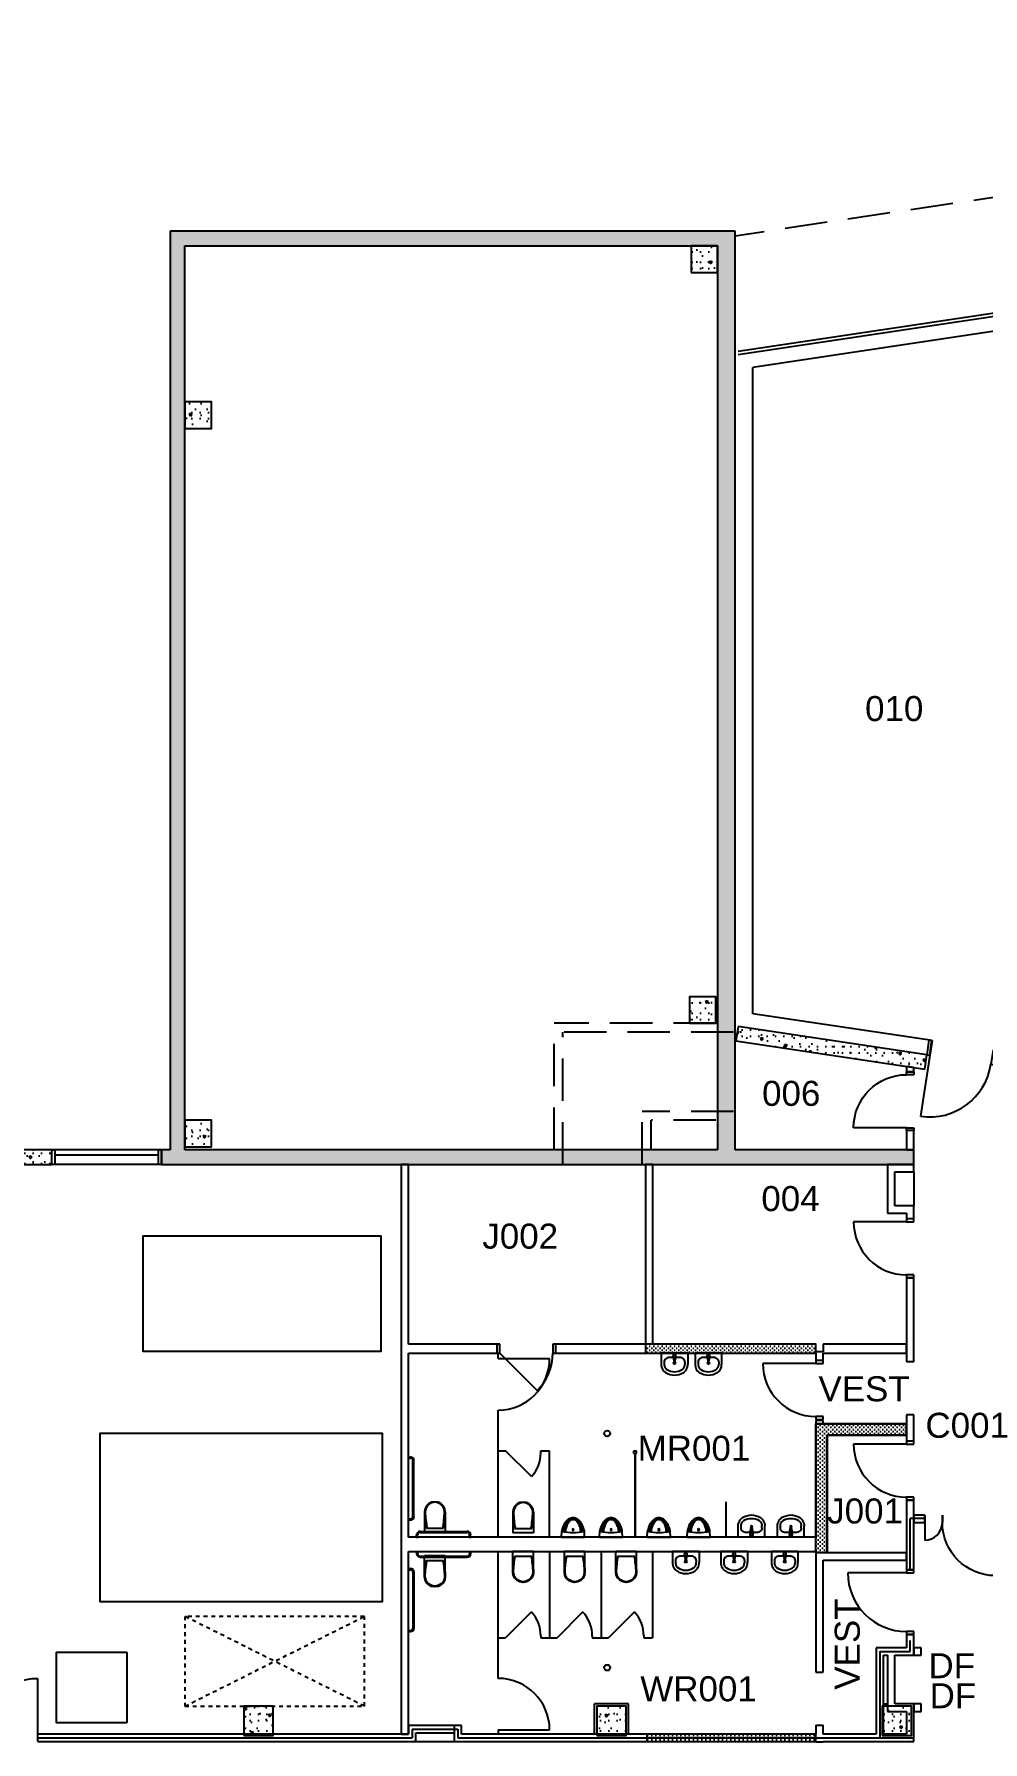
# Model space of a CAD drawing. Header units: inches. Extents: x 304 to 2516, y 181 to 1989.
# Drawn here: x 1123 to 1768, y 829 to 1989 of the extents above; entities that cross this region are included whole.
import ezdxf

# ---------------------------------------------------------------- set-up
doc = ezdxf.new("R2010")
doc.units = ezdxf.units.IN
doc.header["$MEASUREMENT"] = 0
for name, pattern in [('DASHED', [43.2, 28.8, -14.4]), ('HIDDEN', [5.333333, 2.666667, -2.666667]), ('HIDDEN2', [18, 12, -6])]:
    doc.linetypes.add(name, pattern=pattern)
for name, color, linetype in [('A-CLNG-OTLN', 6, 'Continuous'), ('A-DOOR', 4, 'Continuous'), ('A-FLOR-TPTN-NEW', 7, 'Continuous'), ('A-GLAZ', 3, 'Continuous'), ('A-PFLR-NOTE', 3, 'Continuous'), ('A-WALL', 5, 'Continuous'), ('A-WALL-JAMB', 6, 'Continuous'), ('A-WALL-NEW', 7, 'Continuous'), ('A-WALL-PATT', 1, 'Continuous'), ('M-PAD', 7, 'Continuous'), ('P-P FIXT-EXIST', 7, 'Continuous'), ('P-P FIXT-NEW', 7, 'Continuous'), ('P-SANR-EQPM', 5, 'Continuous'), ('S-COLS', 6, 'Continuous')]:
    doc.layers.add(name, color=color, linetype=linetype)
doc.styles.get("Standard").update_dxf_attribs({"font": 'ARIAL.TTF'})
doc.linetypes.add('1 HR RATED', pattern='A,0,[1,PS-01.Shx,S=0.091429,R=0,X=0,Y=0],-14.4,0', length=14.4)
pattern_1 = [(45, (0, 0), (-1.4142136, 1.4142136), [0, -2])]
pattern_2 = [(45, (0, 0), (-20.8303, 20.8303), [1.84252, -15.16535]), (45, (-4.402, 16.428), (-20.8303, 20.8303), [1.84252, -15.16535]), (105, (0, 0), (28.45473, 7.62442), [1.84252, -15.16535]), (105, (12.026, 12.026), (28.45473, 7.62442), [1.84252, -15.16535]), (165, (1.303, 1.303), (7.62442, 28.45473), [1.84252, -15.16535]), (165, (13.33, 13.33), (7.62442, 28.45473), [1.84252, -15.16535]), (45, (-2.0044, 2.0044), (-4.008794, 4.008794), [0, -5.669291, 0, -8.503937]), (90, (-3e-16, 4.009), (-5.669291, 0), [0, -4.251969, 0, -7.086614])]

# ---------------------------------------------------------------- blocks, each defined once
blk = doc.blocks.new('D1 Metal_82')
at = {"color": 0, "linetype": 'ByBlock'}
for p, q in [((18, 0), (18, 36)), ((-18, 0), (-18, -5)), ((-18, -5), (-18, 0)), ((18, 0), (18, -5)), ((18, -5), (18, 0))]:
    blk.add_line(p, q, dxfattribs=at)
blk.add_arc((18, 0), 36, 90, 180, dxfattribs=at)
blk = doc.blocks.new('D1 Metal_83')
at = {"color": 0, "linetype": 'ByBlock'}
for p, q in [((6, 0), (6, 12)), ((-6, 0), (-6, -5)), ((-6, -5), (-6, 0)), ((6, 0), (6, -5)), ((6, -5), (6, 0))]:
    blk.add_line(p, q, dxfattribs=at)
blk.add_arc((6, 0), 12, 90, 180, dxfattribs=at)
blk = doc.blocks.new('Urinal 2 Symb_14')
at = {"layer": 'P-P FIXT-EXIST', "color": 0, "linetype": 'ByBlock'}
for p, q in [((0, 15.7), (3.9, 15.5)), ((0, 15.7), (0, 0)), ((0, 0), (3.9, 0.2))]:
    blk.add_line(p, q, dxfattribs=at)
for points in [[(3.9, 15.5), (3.6, 13.6), (3.3, 11.7), (3.1, 9.8), (3.1, 7.9), (3.1, 5.9), (3.3, 4), (3.6, 2.1), (3.9, 0.2)], [(9.1, 11.5), (8.5, 11.8), (7.8, 12.1), (7.1, 12.4), (6.4, 12.6), (5.7, 12.8), (5, 13), (4.2, 13.1), (3.5, 13.2)], [(9, 12.6), (8.4, 12.9), (7.7, 13.2), (7.1, 13.5), (6.4, 13.7), (5.7, 13.9), (5.1, 14.1), (4.4, 14.3), (3.7, 14.5)], [(9.5, 13.4), (8.9, 13.8), (8.2, 14.2), (7.5, 14.5), (6.8, 14.8), (6.1, 15), (5.4, 15.2), (4.7, 15.4), (3.9, 15.5)], [(11.7, 10.4), (11.4, 10.8), (11.1, 11.1), (10.7, 11.4), (10.4, 11.6), (10.1, 11.9), (9.7, 12.1), (9.4, 12.4), (9, 12.6)], [(12.3, 10.5), (12.1, 10.9), (11.8, 11.4), (11.4, 11.8), (11.1, 12.1), (10.7, 12.5), (10.4, 12.8), (10, 13.1), (9.5, 13.4)], [(3.5, 2.5), (4.2, 2.6), (5, 2.8), (5.7, 2.9), (6.4, 3.1), (7.1, 3.4), (7.8, 3.6), (8.5, 3.9), (9.1, 4.3)], [(3.7, 1.3), (4.4, 1.5), (5.1, 1.6), (5.7, 1.8), (6.4, 2), (7.1, 2.3), (7.7, 2.6), (8.4, 2.8), (9, 3.2)], [(3.9, 0.2), (4.7, 0.3), (5.4, 0.5), (6.1, 0.7), (6.8, 1), (7.5, 1.3), (8.2, 1.6), (8.9, 2), (9.5, 2.4)], [(9, 3.2), (9.4, 3.4), (9.7, 3.6), (10.1, 3.9), (10.4, 4.1), (10.7, 4.4), (11.1, 4.7), (11.4, 5), (11.7, 5.3)], [(11.5, 9.5), (11.2, 9.8), (11, 10.1), (10.7, 10.4), (10.4, 10.6), (10.1, 10.9), (9.8, 11.1), (9.5, 11.3), (9.1, 11.5)], [(9.1, 4.3), (9.5, 4.5), (9.8, 4.7), (10.1, 4.9), (10.4, 5.1), (10.7, 5.4), (11, 5.7), (11.2, 6), (11.5, 6.3)], [(9.5, 2.4), (10, 2.6), (10.4, 2.9), (10.7, 3.3), (11.1, 3.6), (11.4, 4), (11.8, 4.4), (12.1, 4.8), (12.3, 5.2)], [(11.5, 6.3), (11.6, 6.7), (11.8, 7), (11.8, 7.5), (11.9, 7.9), (11.8, 8.3), (11.8, 8.7), (11.6, 9.1), (11.5, 9.5)], [(11.7, 5.3), (12, 5.9), (12.2, 6.5), (12.4, 7.2), (12.4, 7.9), (12.4, 8.6), (12.2, 9.2), (12, 9.9), (11.7, 10.4)], [(12.3, 5.2), (12.6, 5.9), (12.8, 6.5), (13, 7.2), (13, 7.9), (13, 8.6), (12.8, 9.2), (12.6, 9.9), (12.3, 10.5)]]:
    blk.add_lwpolyline(points, dxfattribs=at)
blk.add_lwpolyline([(5, 8.4), (4.7, 8.3), (4.5, 7.9), (4.7, 7.5), (5, 7.3), (5.4, 7.5), (5.5, 7.9), (5.4, 8.3)], close=True, dxfattribs=at)
blk = doc.blocks.new('WC 1 Symb_792')
at = {"layer": 'P-P FIXT-EXIST', "color": 0, "linetype": 'ByBlock'}
for p, q in [((0, 0), (0, 14)), ((14.1, 14), (0, 14)), ((3.1, 12.8), (3.1, 1.2)), ((14.1, 0), (0, 0))]:
    blk.add_line(p, q, dxfattribs=at)
for points in [[(14.1, 14), (12.7, 14), (11.3, 13.9), (10, 13.8), (8.6, 13.7), (7.2, 13.5), (5.8, 13.3), (4.4, 13.1), (3.1, 12.8)], [(14.1, 13.5), (12.7, 13.5), (11.3, 13.4), (10, 13.3), (8.6, 13.2), (7.2, 13), (5.8, 12.8), (4.4, 12.6), (3.1, 12.3)], [(14, 0.5), (16, 0.7), (17.8, 1.7), (19.3, 3.1), (20.2, 4.9), (20.6, 7), (20.2, 9), (19.3, 10.8), (17.9, 12.3), (16.1, 13.2), (14.1, 13.5)], [(14.1, 0), (16.2, 0.3), (18.2, 1.3), (19.7, 2.9), (20.7, 4.8), (21, 7), (20.7, 9.2), (19.7, 11.1), (18.2, 12.7), (16.2, 13.7), (14.1, 14)], [(3.1, 1.7), (4.4, 1.4), (5.8, 1.2), (7.2, 1), (8.6, 0.8), (10, 0.7), (11.3, 0.6), (12.7, 0.5), (14.1, 0.5)], [(3.1, 1.2), (4.4, 0.9), (5.8, 0.7), (7.2, 0.5), (8.6, 0.3), (10, 0.2), (11.3, 0.1), (12.7, 0), (14.1, 0)]]:
    blk.add_lwpolyline(points, dxfattribs=at)
blk = doc.blocks.new('WC 1 Symb_829')
at = {"layer": 'P-P FIXT-EXIST', "color": 0, "linetype": 'ByBlock'}
for p, q in [((0, 0), (0, 14)), ((14.1, 14), (0, 14)), ((3.1, 12.8), (3.1, 1.2)), ((14.1, 0), (0, 0))]:
    blk.add_line(p, q, dxfattribs=at)
for points in [[(14.1, 14), (12.7, 14), (11.3, 13.9), (10, 13.8), (8.6, 13.7), (7.2, 13.5), (5.8, 13.3), (4.4, 13.1), (3.1, 12.8)], [(14.1, 13.5), (12.7, 13.5), (11.3, 13.4), (10, 13.3), (8.6, 13.2), (7.2, 13), (5.8, 12.8), (4.4, 12.6), (3.1, 12.3)], [(14, 0.5), (16, 0.7), (17.8, 1.7), (19.3, 3.1), (20.2, 4.9), (20.6, 7), (20.2, 9), (19.3, 10.8), (17.9, 12.3), (16.1, 13.2), (14.1, 13.5)], [(14.1, 0), (16.2, 0.3), (18.2, 1.3), (19.7, 2.9), (20.7, 4.8), (21, 7), (20.7, 9.2), (19.7, 11.1), (18.2, 12.7), (16.2, 13.7), (14.1, 14)], [(3.1, 1.7), (4.4, 1.4), (5.8, 1.2), (7.2, 1), (8.6, 0.8), (10, 0.7), (11.3, 0.6), (12.7, 0.5), (14.1, 0.5)], [(3.1, 1.2), (4.4, 0.9), (5.8, 0.7), (7.2, 0.5), (8.6, 0.3), (10, 0.2), (11.3, 0.1), (12.7, 0), (14.1, 0)]]:
    blk.add_lwpolyline(points, dxfattribs=at)
blk = doc.blocks.new('Basin 01_837')
at = {"layer": 'P-P FIXT-EXIST', "color": 0, "linetype": 'ByBlock'}
for p, q in [((0, 15), (0, 7.4)), ((18, 15), (0, 15)), ((5.4, 11.9), (5.4, 11.9)), ((12.6, 11.9), (5.4, 11.9)), ((8.1, 13.2), (8.1, 13.4)), ((8.2, 11.6), (8.1, 13.2)), ((8.5, 12.3), (9.5, 12.3)), ((8.5, 11.7), (8.5, 12.3)), ((8.5, 12.3), (9.5, 12.3)), ((9.5, 12.3), (9.5, 11.7)), ((9.8, 11.6), (9.9, 13.2)), ((9.9, 13.2), (9.9, 13.4)), ((18, 15), (18, 7.4)), ((2, 8.9), (2, 7.4)), ((8.3, 11.3), (8.6, 9.2)), ((9.4, 9.2), (9.7, 11.3)), ((16, 8.9), (16, 7.4))]:
    blk.add_line(p, q, dxfattribs=at)
for points in [[(5.4, 11.9), (4.8, 11.9), (4.1, 11.7), (3.5, 11.4), (3, 11), (2.5, 10.6), (2.2, 10.1), (2, 9.5), (2, 8.9)], [(16, 8.9), (16, 9.5), (15.8, 10.1), (15.5, 10.6), (15, 11), (14.5, 11.4), (13.9, 11.7), (13.2, 11.9), (12.6, 11.9)], [(0, 7.4), (0, 6.5), (0.2, 5.7), (0.4, 4.9), (0.8, 4.1), (1.2, 3.4), (1.7, 2.8), (2.2, 2.3), (2.8, 1.8)], [(2, 7.4), (2, 6.8), (2.1, 6.3), (2.2, 5.8), (2.4, 5.3), (2.7, 4.9), (3, 4.5), (3.4, 4.1), (3.8, 3.8)], [(2.8, 1.8), (4.3, 1), (5.8, 0.5), (7.4, 0.1), (9, 0), (10.6, 0.1), (12.2, 0.5), (13.7, 1), (15.2, 1.8)], [(3.8, 3.8), (5, 3.1), (6.3, 2.7), (7.6, 2.4), (9, 2.3), (10.4, 2.4), (11.7, 2.7), (13, 3.1), (14.2, 3.8)], [(14.2, 3.8), (14.6, 4.1), (15, 4.5), (15.3, 4.9), (15.6, 5.3), (15.8, 5.8), (15.9, 6.3), (16, 6.8), (16, 7.4)], [(15.2, 1.8), (15.8, 2.3), (16.3, 2.8), (16.8, 3.4), (17.2, 4.1), (17.6, 4.9), (17.8, 5.7), (18, 6.5), (18, 7.4)]]:
    blk.add_lwpolyline(points, dxfattribs=at)
blk.add_circle((9, 8.1), 0.689, dxfattribs=at)
for centre, radius, start, end in [((9, 13.3), 0.984, 339.2856, 200.7144), ((9, 13.3), 0.946, 7.8374, 171.8967), ((9, 11.8), 0.83, 185.1696, 354.8304), ((9, 11.7), 0.83, 185.1696, 354.8304), ((9, 11.7), 0.535, 180, 0), ((9, 9.2), 0.44, 187.1389, 352.8611)]:
    blk.add_arc(centre, radius, start, end, dxfattribs=at)
blk = doc.blocks.new('Basin 01_839')
at = {"layer": 'P-P FIXT-EXIST', "color": 0, "linetype": 'ByBlock'}
for p, q in [((0, 15), (0, 7.4)), ((18, 15), (0, 15)), ((5.4, 11.9), (5.4, 11.9)), ((12.6, 11.9), (5.4, 11.9)), ((8.1, 13.2), (8.1, 13.4)), ((8.2, 11.6), (8.1, 13.2)), ((8.5, 12.3), (9.5, 12.3)), ((8.5, 11.7), (8.5, 12.3)), ((8.5, 12.3), (9.5, 12.3)), ((9.5, 12.3), (9.5, 11.7)), ((9.8, 11.6), (9.9, 13.2)), ((9.9, 13.2), (9.9, 13.4)), ((18, 15), (18, 7.4)), ((2, 8.9), (2, 7.4)), ((8.3, 11.3), (8.6, 9.2)), ((9.4, 9.2), (9.7, 11.3)), ((16, 8.9), (16, 7.4))]:
    blk.add_line(p, q, dxfattribs=at)
for points in [[(5.4, 11.9), (4.8, 11.9), (4.1, 11.7), (3.5, 11.4), (3, 11), (2.5, 10.6), (2.2, 10.1), (2, 9.5), (2, 8.9)], [(16, 8.9), (16, 9.5), (15.8, 10.1), (15.5, 10.6), (15, 11), (14.5, 11.4), (13.9, 11.7), (13.2, 11.9), (12.6, 11.9)], [(0, 7.4), (0, 6.5), (0.2, 5.7), (0.4, 4.9), (0.8, 4.1), (1.2, 3.4), (1.7, 2.8), (2.2, 2.3), (2.8, 1.8)], [(2, 7.4), (2, 6.8), (2.1, 6.3), (2.2, 5.8), (2.4, 5.3), (2.7, 4.9), (3, 4.5), (3.4, 4.1), (3.8, 3.8)], [(2.8, 1.8), (4.3, 1), (5.8, 0.5), (7.4, 0.1), (9, 0), (10.6, 0.1), (12.2, 0.5), (13.7, 1), (15.2, 1.8)], [(3.8, 3.8), (5, 3.1), (6.3, 2.7), (7.6, 2.4), (9, 2.3), (10.4, 2.4), (11.7, 2.7), (13, 3.1), (14.2, 3.8)], [(14.2, 3.8), (14.6, 4.1), (15, 4.5), (15.3, 4.9), (15.6, 5.3), (15.8, 5.8), (15.9, 6.3), (16, 6.8), (16, 7.4)], [(15.2, 1.8), (15.8, 2.3), (16.3, 2.8), (16.8, 3.4), (17.2, 4.1), (17.6, 4.9), (17.8, 5.7), (18, 6.5), (18, 7.4)]]:
    blk.add_lwpolyline(points, dxfattribs=at)
blk.add_circle((9, 8.1), 0.689, dxfattribs=at)
for centre, radius, start, end in [((9, 13.3), 0.984, 339.2856, 200.7144), ((9, 13.3), 0.946, 7.8374, 171.8967), ((9, 11.8), 0.83, 185.1696, 354.8304), ((9, 11.7), 0.83, 185.1696, 354.8304), ((9, 11.7), 0.535, 180, 0), ((9, 9.2), 0.44, 187.1389, 352.8611)]:
    blk.add_arc(centre, radius, start, end, dxfattribs=at)
blk = doc.blocks.new('D2 Metal_8')
at = {"color": 0, "linetype": 'Continuous'}
for p, q in [((-38, 0), (-38, 38)), ((38, 0), (38, 38))]:
    blk.add_line(p, q, dxfattribs=at)
for centre, start, end in [((-38, 0), 0, 90), ((38, 0), 90, 180)]:
    blk.add_arc(centre, 38, start, end, dxfattribs=at)
blk = doc.blocks.new('D1 Metal_41')
at = {"color": 0, "linetype": 'Continuous'}
for p, q in [((18, 0), (18, 36)), ((-18, 0), (-20, 0)), ((-20, 0), (-20, -5)), ((-18, -5), (-18, 0)), ((20, 0), (18, 0)), ((18, 0), (18, -5)), ((20, -5), (20, 0)), ((-20, -5), (-18, -5)), ((18, -5), (20, -5))]:
    blk.add_line(p, q, dxfattribs=at)
blk.add_arc((18, 0), 36, 90, 180, dxfattribs=at)
blk = doc.blocks.new('D1 Metal_43')
at = {"color": 0, "linetype": 'ByBlock'}
for p, q in [((21, 0), (21, 42)), ((-21, 0), (-23, 0)), ((-23, 0), (-23, -10)), ((-21, -10), (-21, 0)), ((23, 0), (21, 0)), ((21, 0), (21, -10)), ((23, -10), (23, 0)), ((-23, -10), (-21, -10)), ((21, -10), (23, -10))]:
    blk.add_line(p, q, dxfattribs=at)
blk.add_arc((21, 0), 42, 90, 180, dxfattribs=at)
blk = doc.blocks.new('D1 Metal_206')
at = {"color": 0, "linetype": 'ByBlock'}
for p, q in [((18, 0), (-7.5, 25.5)), ((-18, 0), (-20, 0)), ((-20, 0), (-20, -6)), ((-18, -6), (-18, 0)), ((20, 0), (18, 0)), ((18, 0), (18, -6)), ((20, -6), (20, 0)), ((-20, -6), (-18, -6)), ((18, -6), (20, -6))]:
    blk.add_line(p, q, dxfattribs=at)
blk.add_arc((18, 0), 36, 135, 180, dxfattribs=at)
blk = doc.blocks.new('D1 Metal_208')
at = {"color": 0, "linetype": 'Continuous'}
for p, q in [((18, 0), (18, 36)), ((-18, 0), (-20, 0)), ((-20, 0), (-20, -5)), ((-18, -5), (-18, 0)), ((20, 0), (18, 0)), ((18, 0), (18, -5)), ((20, -5), (20, 0)), ((-20, -5), (-18, -5)), ((18, -5), (20, -5))]:
    blk.add_line(p, q, dxfattribs=at)
blk.add_arc((18, 0), 36, 90, 180, dxfattribs=at)
blk = doc.blocks.new('D1 Metal_341')
at = {"color": 0, "linetype": 'Continuous'}
for p, q in [((18, 0), (18, 36)), ((-18, 0), (-20, 0)), ((-20, 0), (-20, -5)), ((-18, -5), (-18, 0)), ((20, 0), (18, 0)), ((18, 0), (18, -5)), ((20, -5), (20, 0)), ((-20, -5), (-18, -5)), ((18, -5), (20, -5))]:
    blk.add_line(p, q, dxfattribs=at)
blk.add_arc((18, 0), 36, 90, 180, dxfattribs=at)
blk = doc.blocks.new('D1 Metal_343')
at = {"color": 0, "linetype": 'Continuous'}
for p, q in [((18, 0), (18, 36)), ((-18, 0), (-20, 0)), ((-20, 0), (-20, -5)), ((-18, -5), (-18, 0)), ((20, 0), (18, 0)), ((18, 0), (18, -5)), ((20, -5), (20, 0)), ((-20, -5), (-18, -5)), ((18, -5), (20, -5))]:
    blk.add_line(p, q, dxfattribs=at)
blk.add_arc((18, 0), 36, 90, 180, dxfattribs=at)
blk = doc.blocks.new('D1 Metal_224')
at = {"color": 0, "linetype": 'ByBlock'}
for p, q in [((20, 0), (20, 40)), ((-20, 0), (-22, 0)), ((-22, 0), (-22, -5)), ((-20, -5), (-20, 0)), ((22, 0), (20, 0)), ((20, 0), (20, -5)), ((22, -5), (22, 0)), ((-22, -5), (-20, -5)), ((20, -5), (22, -5))]:
    blk.add_line(p, q, dxfattribs=at)
blk.add_arc((20, 0), 40, 90, 180, dxfattribs=at)

msp = doc.modelspace()

# ---------------------------------------------------------------- hatches: boundary and pattern name
at = {"layer": 'A-WALL-PATT'}
h = msp.add_hatch(dxfattribs=at)
h.set_pattern_fill('LIGHTWEIGHT_CONCRETE', color=256, style=0, pattern_type=2)
h.set_pattern_definition(pattern_2)
h.paths.add_polyline_path([(1215.6, 1854.8), (1215.6, 1230.8), (1225.6, 1230.8), (1225.6, 1844.8)], flags=0)
h = msp.add_hatch(dxfattribs=at)
h.set_pattern_fill('LIGHTWEIGHT_CONCRETE', color=256, style=0, pattern_type=2)
h.set_pattern_definition(pattern_2)
h.paths.add_polyline_path([(1599.6, 1854.8), (1215.6, 1854.8), (1225.6, 1844.8), (1587.6, 1844.8)], flags=0)
h = msp.add_hatch(dxfattribs=at)
h.set_pattern_fill('LIGHTWEIGHT_CONCRETE', color=256, style=0, pattern_type=2)
h.set_pattern_definition(pattern_2)
h.paths.add_polyline_path([(1599.6, 1230.8), (1599.6, 1854.8), (1587.6, 1844.8), (1587.6, 1230.8)], flags=0)
h = msp.add_hatch(dxfattribs=at)
h.set_pattern_fill('LIGHTWEIGHT_CONCRETE', color=256, style=0, pattern_type=2)
h.set_pattern_definition(pattern_2)
h.paths.add_polyline_path([(1600.1, 1304.7), (1728.4, 1285.5), (1729.9, 1295.4), (1601.6, 1314.6)], flags=0)
h = msp.add_hatch(dxfattribs=at)
h.set_pattern_fill('LIGHTWEIGHT_CONCRETE', color=256, style=0, pattern_type=2)
h.set_pattern_definition(pattern_2)
h.paths.add_polyline_path([(1093.6, 1230.8), (1093.6, 1220.8), (1135.1, 1220.8), (1135.1, 1230.8)], flags=0)
h = msp.add_hatch(dxfattribs=at)
h.set_pattern_fill('LIGHTWEIGHT_CONCRETE', color=256, style=0, pattern_type=2)
h.set_pattern_definition(pattern_2)
h.paths.add_polyline_path([(1209.6, 1230.8), (1209.6, 1220.8), (1721.1, 1220.8), (1721.1, 1230.8)], flags=0)
h = msp.add_hatch(dxfattribs=at)
h.set_pattern_fill('45_', color=256, style=0, pattern_type=2)
h.set_pattern_definition(pattern_1)
h.paths.add_polyline_path([(1539.6, 1092.7), (1654.4, 1092.7), (1654.4, 1095.9), (1654.4, 1098.7), (1539.6, 1098.7), (1538.9, 1098.7), (1538.7, 1098.7), (1538.7, 1092.7), (1538.9, 1092.7)])
h = msp.add_hatch(dxfattribs=at)
h.set_pattern_fill('45_', color=256, style=0, pattern_type=2)
h.set_pattern_definition(pattern_1)
h.paths.add_polyline_path([(1662.1, 956.9), (1654.4, 956.9), (1654.4, 1044.7), (1716.1, 1044.7), (1716.1, 1036.9), (1662.1, 1036.9)])
h = msp.add_hatch(dxfattribs=at)
h.set_pattern_fill('45_', color=256, style=0, pattern_type=2)
h.set_pattern_definition(pattern_1)
h.paths.add_polyline_path([(1539.6, 833.7), (1539.6, 828.7), (1654.4, 828.7), (1654.4, 833.7)])
at = {"layer": 'S-COLS'}
h = msp.add_hatch(dxfattribs=at)
h.set_pattern_fill('LIGHTWEIGHT_CONCRETE', color=256, style=0, pattern_type=2)
h.set_pattern_definition(pattern_2)
h.paths.add_polyline_path([(1569.6, 1826.8), (1587.6, 1826.8), (1587.6, 1844.8), (1569.6, 1844.8)], flags=0)
h = msp.add_hatch(dxfattribs=at)
h.set_pattern_fill('LIGHTWEIGHT_CONCRETE', color=256, style=0, pattern_type=2)
h.set_pattern_definition(pattern_2)
h.paths.add_polyline_path([(1225.6, 1720.8), (1243.6, 1720.8), (1243.6, 1738.8), (1225.6, 1738.8)], flags=0)
h = msp.add_hatch(dxfattribs=at)
h.set_pattern_fill('LIGHTWEIGHT_CONCRETE', color=256, style=0, pattern_type=2)
h.set_pattern_definition(pattern_2)
h.paths.add_polyline_path([(1568.5, 1316.8), (1586.5, 1316.8), (1586.5, 1334.8), (1568.5, 1334.8)], flags=0)
h = msp.add_hatch(dxfattribs=at)
h.set_pattern_fill('LIGHTWEIGHT_CONCRETE', color=256, style=0, pattern_type=2)
h.set_pattern_definition(pattern_2)
h.paths.add_polyline_path([(1225.6, 1232.8), (1243.6, 1232.8), (1243.6, 1250.8), (1225.6, 1250.8)], flags=0)
h = msp.add_hatch(dxfattribs=at)
h.set_pattern_fill('LIGHTWEIGHT_CONCRETE', color=256, style=0, pattern_type=2)
h.set_pattern_definition(pattern_2)
h.paths.add_polyline_path([(1265.6, 832.8), (1285.6, 832.8), (1285.6, 852.8), (1265.6, 852.8)], flags=0)
h = msp.add_hatch(dxfattribs=at)
h.set_pattern_fill('LIGHTWEIGHT_CONCRETE', color=256, style=0, pattern_type=2)
h.set_pattern_definition(pattern_2)
h.paths.add_polyline_path([(1505.6, 832.8), (1525.6, 832.8), (1525.6, 852.8), (1505.6, 852.8)], flags=0)
h = msp.add_hatch(dxfattribs=at)
h.set_pattern_fill('LIGHTWEIGHT_CONCRETE', color=256, style=0, pattern_type=2)
h.set_pattern_definition(pattern_2)
h.paths.add_polyline_path([(1699.5, 832.8), (1719.5, 832.8), (1719.5, 852.8), (1699.5, 852.8)], flags=0)

# ---------------------------------------------------------------- linework, layer by layer
at = {"layer": 'A-CLNG-OTLN', "linetype": 'DASHED'}
msp.add_line((2516.5, 1988.7), (1599.6, 1851.5), dxfattribs=at)
at = {"layer": 'A-CLNG-OTLN', "linetype": 'Continuous'}
for p, q in [((1721.1, 1215.8), (1721.1, 1192.8)), ((1382.5, 828.7), (1408.5, 828.7))]:
    msp.add_line(p, q, dxfattribs=at)
at = {"layer": 'A-DOOR', "linetype": 'Continuous'}
msp.add_line((1125.6, 828.7), (1125.6, 833.7), dxfattribs=at)
at = {"layer": 'A-FLOR-TPTN-NEW', "linetype": 'ByBlock'}
for p, q in [((1377.5, 1020.9), (1377.5, 1022.4)), ((1377.5, 978.9), (1377.5, 980.4)), ((1382.7, 967.7), (1384.2, 967.7)), ((1418.7, 967.7), (1420.2, 967.7)), ((1382.7, 957.9), (1384.2, 957.9)), ((1418.7, 957.9), (1420.2, 957.9)), ((1377.5, 946.7), (1377.5, 945.1)), ((1377.5, 904.7), (1377.5, 903.1))]:
    msp.add_line(p, q, dxfattribs=at)
at = {"layer": 'A-GLAZ', "linetype": 'Continuous'}
for p, q in [((1209.6, 1230.8), (1135.1, 1230.8)), ((1209.6, 1220.8), (1135.1, 1220.8)), ((1137.1, 1227.3), (1207.6, 1227.3))]:
    msp.add_line(p, q, dxfattribs=at)
at = {"layer": 'A-WALL', "linetype": 'Continuous'}
for p, q in [((2304.1, 1878), (1601.6, 1773)), ((2302.5, 1875.8), (1601.6, 1770.9)), ((2294.1, 1864.4), (1611.6, 1762.3)), ((1599.6, 1854.8), (1215.6, 1854.8)), ((1225.6, 1230.8), (1225.6, 1844.8)), ((1587.6, 1844.8), (1587.6, 1230.8)), ((1599.6, 1230.8), (1599.6, 1854.8)), ((1611.6, 1323.2), (1611.6, 1762.3)), ((1733.4, 1305), (1611.6, 1323.2)), ((1601.6, 1314.6), (1600.1, 1304.7)), ((1729.9, 1295.4), (1601.6, 1314.6)), ((1600.1, 1304.7), (1728.4, 1285.5)), ((1733.4, 1305), (1731.9, 1295.1)), ((1728.4, 1285.5), (1729.9, 1295.4)), ((1721.1, 1286.6), (1716.1, 1287.4)), ((1716.1, 1287.4), (1716.1, 1283.8)), ((1721.1, 1283.8), (1716.1, 1283.8)), ((1721.1, 1283.8), (1721.1, 1286.6)), ((1721.1, 1243.8), (1716.1, 1243.8)), ((1716.1, 1243.8), (1716.1, 1230.8)), ((1721.1, 1230.8), (1721.1, 1243.8)), ((1135.1, 1230.8), (1093.6, 1230.8)), ((1135.1, 1220.8), (1135.1, 1230.8)), ((1209.6, 1220.8), (1209.6, 1230.8)), ((1215.6, 1230.8), (1209.6, 1230.8)), ((1587.6, 1230.8), (1225.6, 1230.8)), ((1721.1, 1230.8), (1599.6, 1230.8)), ((1716.1, 1230.8), (1721.1, 1230.8)), ((1721.1, 1220.8), (1721.1, 1230.8)), ((1093.6, 1220.8), (1135.1, 1220.8)), ((1209.6, 1220.8), (1721.1, 1220.8)), ((1372.5, 1220.8), (1372.5, 833.7)), ((1377.5, 1220.8), (1372.5, 1220.8)), ((1377.5, 1098.7), (1377.5, 1220.8)), ((1543.7, 1220.8), (1538.7, 1220.8)), ((1538.7, 1220.8), (1538.7, 1098.7)), ((1543.7, 1098.7), (1543.7, 1220.8)), ((1721.1, 1220.8), (1703.1, 1220.8)), ((1703.1, 1220.8), (1703.1, 1187.8)), ((1721.1, 1215.8), (1721.1, 1220.8)), ((1708.1, 1215.8), (1721.1, 1215.8)), ((1708.1, 1192.8), (1708.1, 1215.8)), ((1703.1, 1187.8), (1716.1, 1187.8)), ((1716.1, 1192.8), (1708.1, 1192.8)), ((1721.1, 1192.8), (1716.1, 1192.8)), ((1716.1, 1187.8), (1716.1, 1183.8)), ((1721.1, 1183.8), (1716.1, 1183.8)), ((1721.1, 1183.8), (1721.1, 1192.8)), ((1721.1, 1143.8), (1716.1, 1143.8)), ((1716.1, 1143.8), (1716.1, 1086.8)), ((1721.1, 1086.8), (1721.1, 1143.8)), ((1437.6, 1098.7), (1377.5, 1098.7)), ((1377.5, 967.7), (1377.5, 1092.7)), ((1377.5, 1092.7), (1437.6, 1092.7)), ((1538.7, 1098.7), (1477.6, 1098.7)), ((1477.6, 1092.7), (1654.4, 1092.7)), ((1654.4, 1098.7), (1543.7, 1098.7)), ((1654.4, 1093.5), (1654.4, 1098.7)), ((1659.4, 1093.5), (1654.4, 1093.5)), ((1654.4, 1092.7), (1654.4, 1087.6)), ((1716.1, 1098.7), (1659.4, 1098.7)), ((1659.4, 1098.7), (1659.4, 1093.5)), ((1659.4, 1092.7), (1716.1, 1092.7)), ((1659.4, 1087.6), (1659.4, 1092.7)), ((1716.1, 1092.7), (1716.1, 1098.7)), ((1659.4, 1087.6), (1654.4, 1087.6)), ((1721.1, 1086.8), (1716.1, 1086.8)), ((1654.4, 1047.6), (1659.4, 1047.6)), ((1659.4, 1046.8), (1654.4, 1046.8)), ((1654.4, 1046.8), (1654.4, 1044.7)), ((1662.1, 1044.7), (1654.4, 1044.7)), ((1654.4, 1044.7), (1654.4, 967.7)), ((1659.4, 1044.7), (1659.4, 1046.8)), ((1716.1, 1044.7), (1662.1, 1044.7)), ((1721.1, 1050.8), (1716.1, 1050.8)), ((1716.1, 1050.8), (1716.1, 1032.8)), ((1716.1, 1036.9), (1716.1, 1044.7)), ((1721.1, 1032.8), (1721.1, 1050.8)), ((1662.1, 956.9), (1662.1, 1036.9)), ((1662.1, 1036.9), (1716.1, 1036.9)), ((1721.1, 1032.8), (1716.1, 1032.8)), ((1721.1, 992.8), (1716.1, 992.8)), ((1716.1, 992.8), (1716.1, 945.5)), ((1721.1, 945.5), (1721.1, 992.8)), ((1728.4, 982.5), (1721.1, 982.5)), ((1721.1, 977.5), (1728.4, 977.5)), ((1654.4, 967.7), (1377.5, 967.7)), ((1377.5, 833.7), (1377.5, 957.9)), ((1377.5, 957.9), (1654.4, 957.9)), ((1654.4, 957.9), (1654.4, 951.9)), ((1654.4, 951.9), (1654.4, 881.8)), ((1659.4, 951.9), (1716.1, 951.9)), ((1659.4, 881.8), (1659.4, 951.9)), ((1716.1, 956.9), (1662.1, 956.9)), ((1716.1, 951.9), (1716.1, 956.9)), ((1716.1, 945.5), (1721.1, 945.5)), ((1721.1, 901.5), (1716.1, 901.5)), ((1716.1, 901.5), (1716.1, 892.4)), ((1721.1, 887.4), (1721.1, 901.5)), ((1138.2, 889.6), (1138.2, 841.6)), ((1138.2, 889.6), (1186.2, 889.6)), ((1186.2, 889.6), (1186.2, 841.6)), ((1654.4, 881.8), (1654.4, 875.8)), ((1659.4, 875.8), (1659.4, 881.8)), ((1700.4, 892.4), (1695.4, 892.4)), ((1695.4, 892.4), (1695.4, 833.7)), ((1716.1, 892.4), (1700.4, 892.4)), ((1700.4, 833.7), (1700.4, 887.4)), ((1700.4, 887.4), (1703.1, 887.4)), ((1703.1, 887.4), (1703.1, 849.3)), ((1708.1, 854.3), (1708.1, 887.4)), ((1708.1, 887.4), (1721.1, 887.4)), ((1726.1, 892.4), (1721.1, 892.4)), ((1721.1, 887.4), (1726.1, 887.4)), ((1726.1, 887.4), (1726.1, 892.4)), ((1654.4, 875.8), (1659.4, 875.8)), ((1527.2, 854.4), (1504, 854.4)), ((1504, 833.7), (1504, 854.4)), ((1527.2, 833.7), (1527.2, 854.4)), ((1703.1, 849.3), (1716.1, 849.3)), ((1721.1, 854.3), (1708.1, 854.3)), ((1716.1, 849.3), (1716.1, 833.7)), ((1726.1, 854.3), (1721.1, 854.3)), ((1721.1, 828.7), (1721.1, 854.3)), ((1721.1, 849.3), (1726.1, 849.3)), ((1726.1, 849.3), (1726.1, 854.3)), ((1186.2, 841.6), (1138.2, 841.6)), ((1413.5, 839.7), (1377.5, 839.7)), ((1377.5, 839.7), (1377.5, 833.7)), ((1408.5, 839.7), (1408.5, 833.7)), ((1413.5, 839.7), (1408.5, 839.7)), ((1413.5, 833.7), (1413.5, 839.7)), ((1413.5, 833.7), (1413.5, 839.7)), ((1654.4, 839.8), (1659.4, 839.8)), ((1654.4, 839.8), (1654.4, 837.8)), ((1654.4, 837.8), (1654.4, 833.7)), ((1659.4, 837.8), (1659.4, 839.8)), ((1659.4, 833.7), (1659.4, 837.8)), ((1125.6, 828.7), (1125.6, 833.7)), ((1377.5, 833.7), (1125.6, 833.7)), ((1125.6, 828.7), (1382.5, 828.7)), ((1372.5, 833.7), (1377.5, 833.7)), ((1382.5, 834.7), (1408.5, 834.7)), ((1382.5, 828.7), (1382.5, 834.7)), ((1408.5, 834.7), (1408.5, 828.7)), ((1408.5, 828.7), (1654.4, 828.7)), ((1654.4, 833.7), (1413.5, 833.7)), ((1654.4, 828.7), (1654.4, 828.6)), ((1654.4, 828.6), (1659.4, 828.6)), ((1695.4, 833.7), (1659.4, 833.7)), ((1659.4, 828.7), (1721.1, 828.7)), ((1659.4, 828.6), (1659.4, 828.7)), ((1716.1, 833.7), (1700.4, 833.7))]:
    msp.add_line(p, q, dxfattribs=at)
at = {"layer": 'A-WALL'}
for p, q in [((1215.6, 1854.8), (1215.6, 1230.8)), ((1225.6, 1844.8), (1587.6, 1844.8))]:
    msp.add_line(p, q, dxfattribs=at)
at = {"layer": 'A-WALL', "linetype": 'DASHED'}
for p, q in [((1476.5, 1230.8), (1476.5, 1316.8)), ((1586.5, 1316.8), (1476.5, 1316.8)), ((1598.5, 1310.8), (1482.5, 1310.8)), ((1482.5, 1220.8), (1482.5, 1310.8)), ((1598.5, 1256.8), (1536.5, 1256.8)), ((1536.5, 1220.8), (1536.5, 1256.8)), ((1586.5, 1250.8), (1542.5, 1250.8)), ((1542.5, 1230.8), (1542.5, 1250.8))]:
    msp.add_line(p, q, dxfattribs=at)
at = {"layer": 'A-WALL', "linetype": 'HIDDEN'}
for p, q in [((1225.6, 913.8), (1225.6, 852.8)), ((1225.6, 852.8), (1347.6, 913.8)), ((1347.6, 852.8), (1225.6, 913.8)), ((1347.6, 913.8), (1226.6, 913.8)), ((1347.6, 852.8), (1347.6, 913.8)), ((1225.6, 852.8), (1347.6, 852.8))]:
    msp.add_line(p, q, dxfattribs=at)
at = {"layer": 'A-WALL', "linetype": 'Continuous'}
for points in [[(1539.6, 1092.7), (1654.4, 1092.7), (1654.4, 1095.9), (1654.4, 1098.7), (1539.6, 1098.7), (1538.9, 1098.7), (1538.7, 1098.7), (1538.7, 1092.7), (1538.9, 1092.7)], [(1662.1, 956.9), (1654.4, 956.9), (1654.4, 1044.7), (1716.1, 1044.7), (1716.1, 1036.9), (1662.1, 1036.9)], [(1539.6, 833.7), (1539.6, 828.7), (1654.4, 828.7), (1654.4, 833.7)]]:
    msp.add_lwpolyline(points, close=True, dxfattribs=at)
at = {"layer": 'A-WALL-JAMB', "linetype": 'Continuous'}
for p, q in [((1135.1, 1220.8), (1135.1, 1230.8)), ((1135.1, 1230.8), (1137.1, 1230.8)), ((1137.1, 1230.8), (1137.1, 1220.8)), ((1207.6, 1230.8), (1209.6, 1230.8)), ((1207.6, 1220.8), (1207.6, 1230.8)), ((1209.6, 1230.8), (1209.6, 1220.8)), ((1137.1, 1220.8), (1135.1, 1220.8)), ((1209.6, 1220.8), (1207.6, 1220.8))]:
    msp.add_line(p, q, dxfattribs=at)
at = {"layer": 'A-WALL-NEW', "linetype": 'Continuous'}
for p, q in [((1721.1, 982.5), (1721.1, 977.5)), ((1728.4, 977.5), (1728.4, 982.5)), ((1721.1, 945.5), (1716.1, 945.5)), ((1716.1, 901.5), (1721.1, 901.5)), ((1721.1, 892.4), (1721.1, 887.4)), ((1721.1, 854.3), (1721.1, 849.3))]:
    msp.add_line(p, q, dxfattribs=at)
at = {"layer": 'A-WALL-PATT', "linetype": '1 HR RATED'}
for p, q in [((1728.4, 980.2), (1718.6, 980.2)), ((1718.6, 945.8), (1718.6, 980.2)), ((1718.6, 889.9), (1718.6, 897.5)), ((1697.9, 889.9), (1697.9, 831.2)), ((1697.9, 889.9), (1718.6, 889.9)), ((1380, 837.2), (1380, 831.2)), ((1380, 837.2), (1411, 837.2)), ((1411, 837.2), (1411, 831.2)), ((1125.6, 831.2), (1380, 831.2)), ((1411, 831.2), (1721.1, 831.2))]:
    msp.add_line(p, q, dxfattribs=at)
at = {"layer": 'M-PAD', "linetype": 'Continuous'}
for points in [[(1233.9, 1172), (1197.1, 1172), (1197.1, 1114.9), (1197.1, 1094), (1301.7, 1094), (1359.1, 1094), (1359.1, 1156.6)], [(1359.1, 1156.6), (1359.1, 1172), (1233.9, 1172)], [(1228.7, 1038), (1167.9, 1038), (1167.9, 1007.5), (1167.9, 924), (1359.9, 924), (1359.9, 938.3)], [(1323.2, 1038), (1297.7, 1038), (1242.5, 1038), (1228.7, 1038)], [(1359.9, 938.3), (1359.9, 1038), (1323.2, 1038)]]:
    msp.add_lwpolyline(points, dxfattribs=at)
at = {"layer": 'M-PAD', "linetype": 'HIDDEN2'}
msp.add_lwpolyline([(1278.1, 924), (1340.9, 924)], dxfattribs=at)
at = {"layer": 'P-P FIXT-NEW', "linetype": 'Continuous'}
msp.add_line((1700.4, 854.4), (1703.1, 854.4), dxfattribs=at)
at = {"layer": 'P-SANR-EQPM', "linetype": 'Continuous'}
for p, q in [((1438.5, 1088.9), (1438.5, 1092.7)), ((1438.5, 1088.9), (1473.5, 1088.9)), ((1438.5, 967.7), (1438.5, 1053.9)), ((1438.5, 1026.3), (1443.5, 1026.3)), ((1438.5, 1026.3), (1443.6, 1026.3)), ((1461.1, 1008.8), (1443.6, 1026.3)), ((1467.5, 1025), (1467.5, 1026.3)), ((1467.5, 1026.3), (1473.5, 1026.3)), ((1467.5, 1026.3), (1473.5, 1026.3)), ((1473.5, 967.7), (1473.5, 1026.3)), ((1530.8, 1026.3), (1532.6, 1026.3)), ((1530.8, 1024.5), (1530.8, 1026.3)), ((1530.8, 1024.5), (1532.6, 1024.5)), ((1531.7, 967.7), (1531.7, 1024.5)), ((1531.7, 1024.5), (1531.7, 967.7)), ((1532.6, 1024.5), (1532.6, 1026.3)), ((1593.2, 991.7), (1593.2, 967.7)), ((1398.5, 970.7), (1392.5, 970.7)), ((1398.5, 954.9), (1392.5, 954.9)), ((1438.5, 871.7), (1438.5, 957.9)), ((1473.5, 957.9), (1473.5, 899.3)), ((1508.5, 957.9), (1508.5, 899.3)), ((1543.5, 957.9), (1543.5, 899.3)), ((1461.1, 916.8), (1443.6, 899.3)), ((1496.1, 916.8), (1478.6, 899.3)), ((1531.1, 916.8), (1513.6, 899.3)), ((1438.5, 899.3), (1443.6, 899.3)), ((1438.5, 899.3), (1443.5, 899.3)), ((1467.5, 900.5), (1467.5, 899.3)), ((1467.5, 899.3), (1473.5, 899.3)), ((1467.5, 899.3), (1473.5, 899.3)), ((1473.5, 899.3), (1478.6, 899.3)), ((1473.5, 899.3), (1478.5, 899.3)), ((1502.5, 900.5), (1502.5, 899.3)), ((1502.5, 899.3), (1508.5, 899.3)), ((1502.5, 899.3), (1508.5, 899.3)), ((1508.5, 899.3), (1513.6, 899.3)), ((1508.5, 899.3), (1513.5, 899.3)), ((1537.5, 900.5), (1537.5, 899.3)), ((1537.5, 899.3), (1543.5, 899.3)), ((1537.5, 899.3), (1543.5, 899.3)), ((1438.5, 836.7), (1438.5, 835.7)), ((1438.5, 836.7), (1473.5, 836.7)), ((1438.5, 835.7), (1438.5, 833.7))]:
    msp.add_line(p, q, dxfattribs=at)
at = {"layer": 'P-SANR-EQPM', "linetype": 'ByBlock'}
for p, q in [((1377.5, 1022.4), (1377.7, 1022.4)), ((1377.7, 1022.4), (1377.7, 1020.9)), ((1377.7, 1022), (1379, 1022)), ((1377.7, 1021.3), (1379, 1021.3)), ((1377.7, 1020.9), (1377.5, 1020.9)), ((1380.6, 981.7), (1380.6, 1019.7)), ((1381.3, 981.7), (1381.3, 1019.7)), ((1377.5, 980.4), (1377.7, 980.4)), ((1377.7, 978.9), (1377.5, 978.9)), ((1377.7, 980.4), (1377.7, 978.9)), ((1377.7, 980), (1379, 980)), ((1377.7, 979.3), (1379, 979.3)), ((1384.2, 967.8), (1382.7, 967.8)), ((1382.7, 967.8), (1382.7, 967.7)), ((1383.1, 967.8), (1383.1, 969.2)), ((1383.8, 967.8), (1383.8, 969.2)), ((1384.2, 967.7), (1384.2, 967.8)), ((1385.5, 971.5), (1417.5, 971.5)), ((1385.5, 970.8), (1417.5, 970.8)), ((1420.2, 967.8), (1418.7, 967.8)), ((1418.7, 967.8), (1418.7, 967.7)), ((1419.1, 967.8), (1419.1, 969.2)), ((1419.8, 967.8), (1419.8, 969.2)), ((1420.2, 967.7), (1420.2, 967.8)), ((1382.7, 957.7), (1382.7, 957.9)), ((1384.2, 957.7), (1382.7, 957.7)), ((1383.1, 957.7), (1383.1, 956.4)), ((1383.8, 957.7), (1383.8, 956.4)), ((1384.2, 957.9), (1384.2, 957.7)), ((1385.5, 954.8), (1417.5, 954.8)), ((1385.5, 954), (1417.5, 954)), ((1418.7, 957.7), (1418.7, 957.9)), ((1420.2, 957.7), (1418.7, 957.7)), ((1419.1, 957.7), (1419.1, 956.4)), ((1419.8, 957.7), (1419.8, 956.4)), ((1420.2, 957.9), (1420.2, 957.7)), ((1377.7, 946.7), (1377.5, 946.7)), ((1377.5, 945.1), (1377.7, 945.1)), ((1377.7, 945.1), (1377.7, 946.7)), ((1377.7, 946.3), (1379, 946.3)), ((1377.7, 945.5), (1379, 945.5)), ((1380.6, 943.9), (1380.6, 905.9)), ((1381.3, 943.9), (1381.3, 905.9)), ((1377.7, 904.7), (1377.5, 904.7)), ((1377.5, 903.1), (1377.7, 903.1)), ((1377.7, 903.1), (1377.7, 904.7)), ((1377.7, 904.3), (1379, 904.3)), ((1377.7, 903.5), (1379, 903.5))]:
    msp.add_line(p, q, dxfattribs=at)
at = {"layer": 'P-SANR-EQPM', "linetype": 'Continuous'}
for centre in [(1512.6, 1038.1), (1512.6, 879)]:
    msp.add_circle(centre, 2, dxfattribs=at)
for centre, radius, start, end in [((1438.5, 1088.9), 35, 270, 0), ((1443.5, 1025), 24, 317.388, 0), ((1443.5, 900.5), 24, 0, 42.612), ((1478.5, 900.5), 24, 0, 42.612), ((1513.5, 900.5), 24, 0, 42.612), ((1438.5, 836.7), 35, 360, 450)]:
    msp.add_arc(centre, radius, start, end, dxfattribs=at)
at = {"layer": 'P-SANR-EQPM', "linetype": 'ByBlock'}
for centre, radius, start, end in [((1379, 1019.7), 2.38, 0, 90), ((1379, 1019.7), 1.62, 0, 90), ((1379, 981.7), 1.62, 270, 0), ((1379, 981.7), 2.38, 270, 0), ((1385.5, 969.2), 2.38, 90, 180), ((1385.5, 969.2), 1.62, 90, 180), ((1417.5, 969.2), 2.38, 0, 90), ((1417.5, 969.2), 1.62, 0, 90), ((1385.5, 956.4), 2.38, 180, 270), ((1385.5, 956.4), 1.62, 180, 270), ((1417.5, 956.4), 1.62, 270, 0), ((1417.5, 956.4), 2.38, 270, 0), ((1379, 943.9), 2.38, 0, 90), ((1379, 943.9), 1.62, 0, 90), ((1379, 905.9), 1.62, 270, 0), ((1379, 905.9), 2.38, 270, 0)]:
    msp.add_arc(centre, radius, start, end, dxfattribs=at)
at = {"layer": 'S-COLS', "linetype": 'Continuous'}
for points in [[(1569.6, 1826.8), (1587.6, 1826.8), (1587.6, 1844.8), (1569.6, 1844.8)], [(1225.6, 1720.8), (1243.6, 1720.8), (1243.6, 1738.8), (1225.6, 1738.8)], [(1568.5, 1316.8), (1586.5, 1316.8), (1586.5, 1334.8), (1568.5, 1334.8)], [(1225.6, 1232.8), (1243.6, 1232.8), (1243.6, 1250.8), (1225.6, 1250.8)], [(1265.6, 832.8), (1285.6, 832.8), (1285.6, 852.8), (1265.6, 852.8)], [(1505.6, 832.8), (1525.6, 832.8), (1525.6, 852.8), (1505.6, 852.8)], [(1699.5, 832.8), (1719.5, 832.8), (1719.5, 852.8), (1699.5, 852.8)]]:
    msp.add_lwpolyline(points, close=True, dxfattribs=at)

# ---------------------------------------------------------------- block references
at = {"layer": 'A-DOOR', "linetype": 'Continuous'}
for name, p, rotation in [('D1 Metal_43', (1752.6, 1292), 171.493182467868), ('D1 Metal_206', (1457.6, 1092.7), 180), ('D1 Metal_83', (1734.4, 977.5), 180), ('D1 Metal_224', (1716.1, 923.5), 90)]:
    msp.add_blockref(name, p, dxfattribs=dict(at, rotation=rotation))
at = {"layer": 'A-DOOR', "xscale": -1, "rotation": 90}
msp.add_blockref('D1 Metal_41', (1716.1, 1263.8), dxfattribs=at)
at = {"layer": 'A-DOOR', "rotation": 90}
for name, p in [('D1 Metal_343', (1716.1, 1163.8)), ('D1 Metal_208', (1654.4, 1067.6)), ('D1 Metal_341', (1716.1, 1012.8))]:
    msp.add_blockref(name, p, dxfattribs=at)
at = {"layer": 'A-DOOR', "linetype": 'Continuous', "xscale": -1, "rotation": 180}
msp.add_blockref('D1 Metal_82', (1758.4, 977.5), dxfattribs=at)
at = {"layer": 'A-DOOR', "xscale": -1}
msp.add_blockref('D2 Metal_8', (1087.6, 833.7), dxfattribs=at)
at = {"layer": 'P-SANR-EQPM', "linetype": 'Continuous'}
for p in [(1549.4, 1077.7), (1572.4, 1077.7), (1557.1, 942.9), (1589.9, 942.9), (1624.3, 942.9)]:
    msp.add_blockref('Basin 01_837', p, dxfattribs=at)
at = {"layer": 'P-SANR-EQPM', "linetype": 'Continuous', "rotation": 90}
for name, p in [('WC 1 Symb_792', (1402.5, 970.7)), ('WC 1 Symb_792', (1462.5, 970.5)), ('Urinal 2 Symb_14', (1497.3, 967.7)), ('Urinal 2 Symb_14', (1523.1, 967.7)), ('Urinal 2 Symb_14', (1555.6, 967.7)), ('Urinal 2 Symb_14', (1582.6, 967.7))]:
    msp.add_blockref(name, p, dxfattribs=at)
at = {"layer": 'P-SANR-EQPM', "linetype": 'Continuous', "xscale": -1}
for name, p, rotation in [('Basin 01_839', (1601.7, 982.7), 180), ('Basin 01_839', (1628.4, 982.7), 180), ('WC 1 Symb_829', (1402.5, 954.9), 90), ('WC 1 Symb_829', (1462.5, 957.9), 90), ('WC 1 Symb_829', (1497.5, 957.9), 90), ('WC 1 Symb_829', (1532.5, 957.9), 90)]:
    msp.add_blockref(name, p, dxfattribs=dict(at, rotation=rotation))

# ---------------------------------------------------------------- texts
at = {"layer": 'A-PFLR-NOTE', "char_height": 17, "width": 26.298, "attachment_point": 5}
for s, insert, line_spacing_factor in [('010', (1707.7, 1530.4), 0.983848), ('006', (1637.7, 1269), 0.982218), ('004', (1637.2, 1197.5), 1.966065), ('J002', (1453.5, 1172), 0.985509), ('C001', (1757.3, 1043.5), 0.97495), ('MR001', (1571.6, 1027.9), 0.983032), ('J001', (1687.9, 985.3), 0.996274), ('WR001', (1574.7, 864.5), 0.983032)]:
    msp.add_mtext(s, dxfattribs=dict(at, insert=insert, line_spacing_factor=line_spacing_factor))
for s, insert in [('\\A1;{\\fArial|b0|i0|c0|p34;VEST}', (1687.2, 1068.3)), ('\\A1;{\\fArial|b0|i0|c0|p34;DF}', (1746.8, 880.3)), ('\\A1;{\\fArial|b0|i0|c0|p34;DF}', (1747.6, 859.9))]:
    msp.add_mtext(s, dxfattribs=dict(at, insert=insert))
at = {"layer": 'A-PFLR-NOTE', "insert": (1675.9, 895), "char_height": 17, "width": 26.298, "attachment_point": 5, "rotation": 90}
msp.add_mtext('\\A1;{\\fArial|b0|i0|c0|p34;VEST}', dxfattribs=at)

doc.saveas('drawing.dxf')
